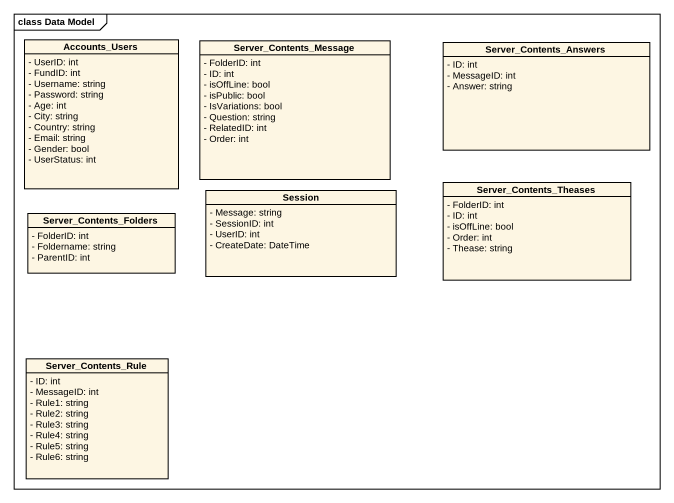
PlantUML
@startuml
mainframe class Data Model
hide circle
hide empty members
skinparam classAttributeIconSize 0
class Accounts_Users {
  - UserID: int
  - FundID: int
  - Username: string
  - Password: string
  - Age: int
  - City: string
  - Country: string
  - Email: string
  - Gender: bool
  - UserStatus: int
}
class Server_Contents_Message {
  - FolderID: int
  - ID: int
  - isOffLine: bool
  - isPublic: bool
  - IsVariations: bool
  - Question: string
  - RelatedID: int
  - Order: int
}
class Server_Contents_Answers {
  - ID: int
  - MessageID: int
  - Answer: string
}
class Server_Contents_Theases {
  - FolderID: int
  - ID: int
  - isOffLine: bool
  - Order: int
  - Thease: string
}
class Server_Contents_Folders {
  - FolderID: int
  - Foldername: string
  - ParentID: int
}
class Session {
  - Message: string
  - SessionID: int
  - UserID: int
  - CreateDate: DateTime
}
class Server_Contents_Rule {
  - ID: int
  - MessageID: int
  - Rule1: string
  - Rule2: string
  - Rule3: string
  - Rule4: string
  - Rule5: string
  - Rule6: string
}
@enduml
